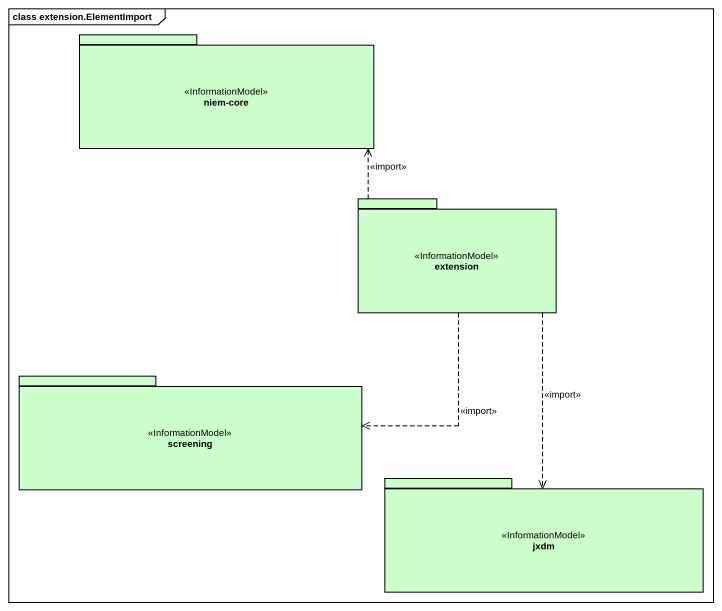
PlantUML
@startuml
mainframe class extension.ElementImport
package "niem-core" as niem_core <<InformationModel>> #CCFFCC {
}
package extension <<InformationModel>> #CCFFCC {
}
package screening <<InformationModel>> #CCFFCC {
}
package jxdm <<InformationModel>> #CCFFCC {
}
extension .up.> niem_core : <<import>>
extension ..> screening : <<import>>
extension ..> jxdm : <<import>>
@enduml
